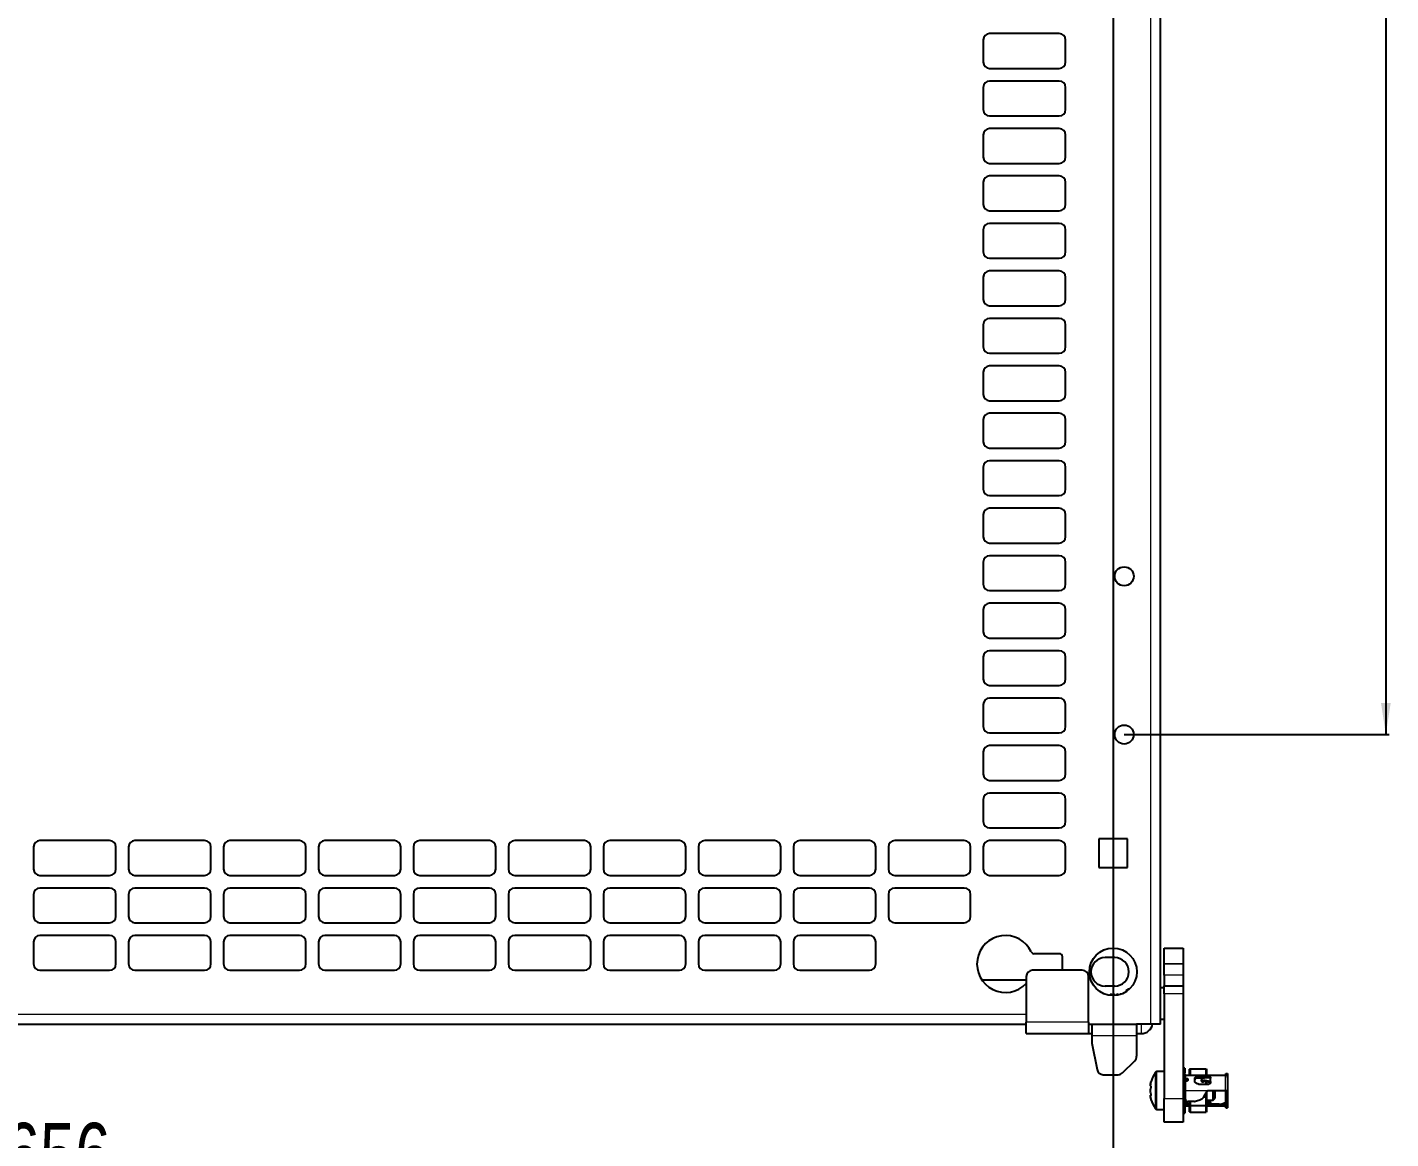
# Model space of a CAD drawing. Header units: millimetres. Extents: x -827 to 1057, y -90 to 1990.
# Drawn here: x -394 to 36.6, y 93.7 to 445 of the extents above; entities that cross this region are included whole.
import ezdxf

# ---------------------------------------------------------------- set-up
doc = ezdxf.new("R2010")
doc.units = ezdxf.units.MM
doc.layers.add('FORMAT', color=7, linetype='Continuous')
doc.styles.add('SLDTEXTSTYLE0', font='TXT', dxfattribs={"width": 0.75})
doc.dimstyles.new('SLDDIMSTYLE0', dxfattribs={"dimtxt": 20, "dimasz": 10, "dimexe": 0, "dimexo": 0.0625, "dimgap": 5, "dimtad": 2, "dimdec": 1, "dimrnd": 1e-09, "dimzin": 12, "dimdsep": 46, "dimtxsty": 'SLDTEXTSTYLE0', "dimsah": 1, "dimcen": 0.09, "dimadec": 0, "dimazin": 3, "dimtfac": 1, "dimtofl": 0, "dimtmove": 0, "dimatfit": 3, "dimfxl": 0, "dimfrac": 2, "dimtolj": 1, "dimtzin": 12, "dimarcsym": 0})

# ---------------------------------------------------------------- blocks, each defined once
blk = doc.blocks.new('_D_2')
at = {"layer": 'FORMAT'}
for p, q in [((-47.54, 1721.47), (36.1, 1721.47)), ((35.1, 1721.47), (35.1, 221.47)), ((-47.54, 221.47), (36.1, 221.47))]:
    blk.add_line(p, q, dxfattribs=at)
for points in [[(35.1, 1721.47), (33.57, 1711.47), (36.64, 1711.47)], [(35.1, 221.47), (36.64, 231.47), (33.57, 231.47)]]:
    blk.add_solid(points, dxfattribs=at)
at = {"layer": 'FORMAT', "insert": (9.32, 941.92), "char_height": 20, "attachment_point": 1, "rotation": 90, "style": 'SLDTEXTSTYLE0'}
blk.add_mtext('1500', dxfattribs=at)
blk = doc.blocks.new('_D_4')
at = {"layer": 'FORMAT'}
for p, q in [((-707.05, 971.46), (-707.05, 71.97)), ((-51.05, 971.46), (-51.05, 71.97)), ((-707.05, 72.97), (-51.05, 72.97))]:
    blk.add_line(p, q, dxfattribs=at)
for points in [[(-707.05, 72.97), (-697.05, 71.43), (-697.05, 74.51)], [(-51.05, 72.97), (-61.05, 74.51), (-61.05, 71.43)]]:
    blk.add_solid(points, dxfattribs=at)
at = {"layer": 'FORMAT', "insert": (-401.21, 98.75), "char_height": 20, "attachment_point": 1, "style": 'SLDTEXTSTYLE0'}
blk.add_mtext('656', dxfattribs=at)

msp = doc.modelspace()

# ---------------------------------------------------------------- linework, layer by layer
at = {"color": 8, "linetype": 'Continuous', "lineweight": 18}
for p, q in [((-39.15, 129.97), (-39.15, 1812.97)), ((-34.9, 148.97), (-28.9, 148.97)), ((-28.9, 148.97), (-34.9, 148.97)), ((-28.9, 145.43), (-34.9, 145.43)), ((-28.9, 139.58), (-34.9, 139.58)), ((-679.1, 133.06), (-78.5, 133.06)), ((-58.8, 130.57), (-78.5, 130.57)), ((-42.15, 129.97), (-42.15, 126.97)), ((-57.8, 126.37), (-43.65, 126.37)), ((-37.66, 103.2), (-37.66, 114.74)), ((-37.22, 102.97), (-37.22, 114.97)), ((-28.2, 113.82), (-28.2, 112.82)), ((-27.95, 112.42), (-27.95, 112.82)), ((-24.1, 113.37), (-24.1, 112.91)), ((-20.8, 112.91), (-20.8, 113.37)), ((-15.6, 108.97), (-15.6, 113.82)), ((-28.2, 111.92), (-28.2, 108.97)), ((-28.2, 108.97), (-21.2, 108.97)), ((-15.6, 105.03), (-15.6, 108.97)), ((-34.9, 106.47), (-28.9, 106.47)), ((-28.2, 105.52), (-28.2, 104.62))]:
    msp.add_line(p, q, dxfattribs=at)
at = {"color": 7, "linetype": 'Continuous', "lineweight": 25}
for p, q in [((-36.05, 129.97), (-36.05, 1812.97)), ((-92.05, 440.97), (-92.05, 433.97)), ((-68.05, 442.97), (-90.05, 442.97)), ((-66.05, 433.97), (-66.05, 440.97)), ((-90.05, 431.97), (-68.05, 431.97)), ((-68.05, 427.97), (-90.05, 427.97)), ((-92.05, 425.97), (-92.05, 418.97)), ((-66.05, 418.97), (-66.05, 425.97)), ((-90.05, 416.97), (-68.05, 416.97)), ((-92.05, 410.97), (-92.05, 403.97)), ((-68.05, 412.97), (-90.05, 412.97)), ((-66.05, 403.97), (-66.05, 410.97)), ((-90.05, 401.97), (-68.05, 401.97)), ((-68.05, 397.97), (-90.05, 397.97)), ((-92.05, 395.97), (-92.05, 388.97)), ((-66.05, 388.97), (-66.05, 395.97)), ((-90.05, 386.97), (-68.05, 386.97)), ((-92.05, 380.97), (-92.05, 373.97)), ((-68.05, 382.97), (-90.05, 382.97)), ((-66.05, 373.97), (-66.05, 380.97)), ((-90.05, 371.97), (-68.05, 371.97)), ((-68.05, 367.97), (-90.05, 367.97)), ((-92.05, 365.97), (-92.05, 358.97)), ((-66.05, 358.97), (-66.05, 365.97)), ((-90.05, 356.97), (-68.05, 356.97)), ((-92.05, 350.97), (-92.05, 343.97)), ((-68.05, 352.97), (-90.05, 352.97)), ((-66.05, 343.97), (-66.05, 350.97)), ((-90.05, 341.97), (-68.05, 341.97)), ((-92.05, 335.97), (-92.05, 328.97)), ((-68.05, 337.97), (-90.05, 337.97)), ((-66.05, 328.97), (-66.05, 335.97)), ((-90.05, 326.97), (-68.05, 326.97)), ((-92.05, 320.97), (-92.05, 313.97)), ((-68.05, 322.97), (-90.05, 322.97)), ((-66.05, 313.97), (-66.05, 320.97)), ((-90.05, 311.97), (-68.05, 311.97)), ((-92.05, 305.97), (-92.05, 298.97)), ((-68.05, 307.97), (-90.05, 307.97)), ((-66.05, 298.97), (-66.05, 305.97)), ((-90.05, 296.97), (-68.05, 296.97)), ((-68.05, 292.97), (-90.05, 292.97)), ((-92.05, 290.97), (-92.05, 283.97)), ((-66.05, 283.97), (-66.05, 290.97)), ((-90.05, 281.97), (-68.05, 281.97)), ((-92.05, 275.97), (-92.05, 268.97)), ((-68.05, 277.97), (-90.05, 277.97)), ((-66.05, 268.97), (-66.05, 275.97)), ((-90.05, 266.97), (-68.05, 266.97)), ((-68.05, 262.97), (-90.05, 262.97)), ((-92.05, 260.97), (-92.05, 253.97)), ((-66.05, 253.97), (-66.05, 260.97)), ((-90.05, 251.97), (-68.05, 251.97)), ((-92.05, 245.97), (-92.05, 238.97)), ((-68.05, 247.97), (-90.05, 247.97)), ((-66.05, 238.97), (-66.05, 245.97)), ((-90.05, 236.97), (-68.05, 236.97)), ((-68.05, 232.97), (-90.05, 232.97)), ((-92.05, 230.97), (-92.05, 223.97)), ((-66.05, 223.97), (-66.05, 230.97)), ((-90.05, 221.97), (-68.05, 221.97)), ((-92.05, 215.97), (-92.05, 208.97)), ((-68.05, 217.97), (-90.05, 217.97)), ((-66.05, 208.97), (-66.05, 215.97)), ((-90.05, 206.97), (-68.05, 206.97)), ((-68.05, 202.97), (-90.05, 202.97)), ((-92.05, 200.97), (-92.05, 193.97)), ((-66.05, 193.97), (-66.05, 200.97)), ((-90.05, 191.97), (-68.05, 191.97)), ((-392.05, 185.97), (-392.05, 178.97)), ((-368.05, 187.97), (-390.05, 187.97)), ((-366.05, 178.97), (-366.05, 185.97)), ((-362.05, 185.97), (-362.05, 178.97)), ((-338.05, 187.97), (-360.05, 187.97)), ((-336.05, 178.97), (-336.05, 185.97)), ((-332.05, 185.97), (-332.05, 178.97)), ((-308.05, 187.97), (-330.05, 187.97)), ((-306.05, 178.97), (-306.05, 185.97)), ((-302.05, 185.97), (-302.05, 178.97)), ((-278.05, 187.97), (-300.05, 187.97)), ((-276.05, 178.97), (-276.05, 185.97)), ((-272.05, 185.97), (-272.05, 178.97)), ((-248.05, 187.97), (-270.05, 187.97)), ((-246.05, 178.97), (-246.05, 185.97)), ((-242.05, 185.97), (-242.05, 178.97)), ((-218.05, 187.97), (-240.05, 187.97)), ((-216.05, 178.97), (-216.05, 185.97)), ((-212.05, 185.97), (-212.05, 178.97)), ((-188.05, 187.97), (-210.05, 187.97)), ((-186.05, 178.97), (-186.05, 185.97)), ((-182.05, 185.97), (-182.05, 178.97)), ((-158.05, 187.97), (-180.05, 187.97)), ((-156.05, 178.97), (-156.05, 185.97)), ((-152.05, 185.97), (-152.05, 178.97)), ((-128.05, 187.97), (-150.05, 187.97)), ((-126.05, 178.97), (-126.05, 185.97)), ((-122.05, 185.97), (-122.05, 178.97)), ((-98.05, 187.97), (-120.05, 187.97)), ((-96.05, 178.97), (-96.05, 185.97)), ((-92.05, 185.97), (-92.05, 178.97)), ((-68.05, 187.97), (-90.05, 187.97)), ((-66.05, 178.97), (-66.05, 185.97)), ((-55.55, 188.47), (-55.55, 179.47)), ((-46.55, 188.47), (-55.55, 188.47)), ((-46.55, 179.47), (-46.55, 188.47)), ((-390.05, 176.97), (-368.05, 176.97)), ((-360.05, 176.97), (-338.05, 176.97)), ((-330.05, 176.97), (-308.05, 176.97)), ((-300.05, 176.97), (-278.05, 176.97)), ((-270.05, 176.97), (-248.05, 176.97)), ((-240.05, 176.97), (-218.05, 176.97)), ((-210.05, 176.97), (-188.05, 176.97)), ((-180.05, 176.97), (-158.05, 176.97)), ((-150.05, 176.97), (-128.05, 176.97)), ((-120.05, 176.97), (-98.05, 176.97)), ((-90.05, 176.97), (-68.05, 176.97)), ((-55.55, 179.47), (-46.55, 179.47)), ((-368.05, 172.97), (-390.05, 172.97)), ((-338.05, 172.97), (-360.05, 172.97)), ((-308.05, 172.97), (-330.05, 172.97)), ((-278.05, 172.97), (-300.05, 172.97)), ((-248.05, 172.97), (-270.05, 172.97)), ((-218.05, 172.97), (-240.05, 172.97)), ((-188.05, 172.97), (-210.05, 172.97)), ((-158.05, 172.97), (-180.05, 172.97)), ((-128.05, 172.97), (-150.05, 172.97)), ((-98.05, 172.97), (-120.05, 172.97)), ((-392.05, 170.97), (-392.05, 163.97)), ((-366.05, 163.97), (-366.05, 170.97)), ((-362.05, 170.97), (-362.05, 163.97)), ((-336.05, 163.97), (-336.05, 170.97)), ((-332.05, 170.97), (-332.05, 163.97)), ((-306.05, 163.97), (-306.05, 170.97)), ((-302.05, 170.97), (-302.05, 163.97)), ((-276.05, 163.97), (-276.05, 170.97)), ((-272.05, 170.97), (-272.05, 163.97)), ((-246.05, 163.97), (-246.05, 170.97)), ((-242.05, 170.97), (-242.05, 163.97)), ((-216.05, 163.97), (-216.05, 170.97)), ((-212.05, 170.97), (-212.05, 163.97)), ((-186.05, 163.97), (-186.05, 170.97)), ((-182.05, 170.97), (-182.05, 163.97)), ((-156.05, 163.97), (-156.05, 170.97)), ((-152.05, 170.97), (-152.05, 163.97)), ((-126.05, 163.97), (-126.05, 170.97)), ((-122.05, 170.97), (-122.05, 163.97)), ((-96.05, 163.97), (-96.05, 170.97)), ((-390.05, 161.97), (-368.05, 161.97)), ((-360.05, 161.97), (-338.05, 161.97)), ((-330.05, 161.97), (-308.05, 161.97)), ((-300.05, 161.97), (-278.05, 161.97)), ((-270.05, 161.97), (-248.05, 161.97)), ((-240.05, 161.97), (-218.05, 161.97)), ((-210.05, 161.97), (-188.05, 161.97)), ((-180.05, 161.97), (-158.05, 161.97)), ((-150.05, 161.97), (-128.05, 161.97)), ((-120.05, 161.97), (-98.05, 161.97)), ((-392.05, 155.97), (-392.05, 148.97)), ((-368.05, 157.97), (-390.05, 157.97)), ((-366.05, 148.97), (-366.05, 155.97)), ((-362.05, 155.97), (-362.05, 148.97)), ((-338.05, 157.97), (-360.05, 157.97)), ((-336.05, 148.97), (-336.05, 155.97)), ((-332.05, 155.97), (-332.05, 148.97)), ((-308.05, 157.97), (-330.05, 157.97)), ((-306.05, 148.97), (-306.05, 155.97)), ((-302.05, 155.97), (-302.05, 148.97)), ((-278.05, 157.97), (-300.05, 157.97)), ((-276.05, 148.97), (-276.05, 155.97)), ((-272.05, 155.97), (-272.05, 148.97)), ((-248.05, 157.97), (-270.05, 157.97)), ((-246.05, 148.97), (-246.05, 155.97)), ((-242.05, 155.97), (-242.05, 148.97)), ((-218.05, 157.97), (-240.05, 157.97)), ((-216.05, 148.97), (-216.05, 155.97)), ((-212.05, 155.97), (-212.05, 148.97)), ((-188.05, 157.97), (-210.05, 157.97)), ((-186.05, 148.97), (-186.05, 155.97)), ((-182.05, 155.97), (-182.05, 148.97)), ((-158.05, 157.97), (-180.05, 157.97)), ((-156.05, 148.97), (-156.05, 155.97)), ((-152.05, 155.97), (-152.05, 148.97)), ((-128.05, 157.97), (-150.05, 157.97)), ((-126.05, 148.97), (-126.05, 155.97)), ((-68.05, 152.21), (-75.99, 152.21)), ((-67.05, 146.97), (-67.05, 151.21)), ((-50.55, 150.97), (-53.55, 150.97)), ((-34.9, 153.97), (-28.9, 153.97)), ((-34.9, 148.97), (-34.9, 153.97)), ((-28.9, 153.97), (-28.9, 148.97)), ((-390.05, 146.97), (-368.05, 146.97)), ((-360.05, 146.97), (-338.05, 146.97)), ((-330.05, 146.97), (-308.05, 146.97)), ((-300.05, 146.97), (-278.05, 146.97)), ((-270.05, 146.97), (-248.05, 146.97)), ((-240.05, 146.97), (-218.05, 146.97)), ((-210.05, 146.97), (-188.05, 146.97)), ((-180.05, 146.97), (-158.05, 146.97)), ((-150.05, 146.97), (-128.05, 146.97)), ((-60.8, 146.97), (-76.5, 146.97)), ((-34.9, 145.43), (-34.9, 148.97)), ((-34.9, 148.97), (-34.9, 148.97)), ((-28.9, 148.97), (-28.9, 145.43)), ((-28.9, 148.97), (-28.9, 148.97)), ((-92.53, 143.96), (-78.5, 143.96)), ((-78.5, 144.97), (-78.5, 130.57)), ((-58.8, 130.57), (-58.8, 144.97)), ((-34.9, 145.43), (-34.9, 142.08)), ((-28.9, 145.43), (-28.9, 142.08)), ((-50.55, 141.97), (-53.55, 141.97)), ((-51.8, 139.47), (-52.05, 139.22)), ((-52.05, 139.22), (-52.05, 139.04)), ((-51.68, 139.47), (-51.8, 139.47)), ((-51.8, 139.47), (-51.8, 139.01)), ((-51.33, 138.98), (-51.68, 139.47)), ((-51.68, 139.47), (-51.68, 139)), ((-50.81, 139.47), (-51.16, 138.97)), ((-50.68, 139.47), (-50.81, 139.47)), ((-50.81, 139.47), (-50.81, 138.98)), ((-50.35, 139), (-50.68, 139.47)), ((-50.68, 139.47), (-50.68, 138.98)), ((-49.81, 139.47), (-50.12, 139.03)), ((-49.68, 139.47), (-49.81, 139.47)), ((-49.81, 139.47), (-49.81, 139.07)), ((-49.45, 139.14), (-49.68, 139.47)), ((-49.68, 139.47), (-49.68, 139.1)), ((-48.81, 139.47), (-48.96, 139.27)), ((-48.68, 139.47), (-48.81, 139.47)), ((-48.81, 139.47), (-48.81, 139.31)), ((-48.61, 139.38), (-48.68, 139.47)), ((-48.68, 139.47), (-48.68, 139.36)), ((-46.18, 140.97), (-47.05, 140.47)), ((-47.05, 140.47), (-47.05, 140.13)), ((-45.95, 140.97), (-46.18, 140.97)), ((-46.18, 140.97), (-46.18, 140.76)), ((-34.9, 141.47), (-36.05, 141.47)), ((-34.9, 142.08), (-28.9, 142.08)), ((-34.9, 139.58), (-34.9, 142.08)), ((-34.9, 139.58), (-34.9, 106.47)), ((-28.9, 142.08), (-28.9, 139.58)), ((-28.9, 139.58), (-28.9, 106.47)), ((-679.1, 129.96), (-78.5, 129.96)), ((-78.5, 126.97), (-78.5, 130.57)), ((-58.8, 130.57), (-58.8, 126.97)), ((-58.8, 129.97), (-57.8, 129.97)), ((-57.8, 129.97), (-57.8, 126.37)), ((-57.8, 129.97), (-43.65, 129.97)), ((-39.15, 129.97), (-43.65, 129.97)), ((-43.65, 129.97), (-43.65, 126.37)), ((-36.05, 129.97), (-39.15, 129.97)), ((-36.05, 131.47), (-34.9, 131.47)), ((-78.5, 126.97), (-58.8, 126.97)), ((-58.8, 126.97), (-57.8, 126.97)), ((-57.8, 126.37), (-57.8, 123.97)), ((-43.65, 126.97), (-42.15, 126.97)), ((-43.65, 126.37), (-43.65, 119.8)), ((-57.8, 123.97), (-56.12, 115.58)), ((-48.06, 114.56), (-44.23, 118.39)), ((-54.16, 113.97), (-49.47, 113.97)), ((-34.9, 114.97), (-37.22, 114.97)), ((-28.4, 116.07), (-28.9, 116.07)), ((-28.9, 114.6), (-28.4, 114.6)), ((-28.9, 113.29), (-28.4, 113.29)), ((-28.4, 116.07), (-28.4, 114.6)), ((-28.4, 113.29), (-28.4, 114.6)), ((-28.4, 113.29), (-28.4, 108.97)), ((-28.2, 113.82), (-17.6, 113.82)), ((-27.95, 112.82), (-28.2, 112.82)), ((-27.95, 112.42), (-28.2, 112.42)), ((-28.1, 111.92), (-28.1, 112.42)), ((-27.4, 112.46), (-27.4, 112.34)), ((-26.9, 115.69), (-26.7, 115.82)), ((-26.9, 113.82), (-26.9, 115.69)), ((-26.7, 115.82), (-26.7, 113.82)), ((-26.7, 115.82), (-21.61, 115.82)), ((-25.3, 112.72), (-25.3, 112.05)), ((-24.1, 113.37), (-20.8, 113.37)), ((-22.38, 112.91), (-24.1, 112.91)), ((-23.22, 112.16), (-23.22, 112.19)), ((-23.18, 112.03), (-22.95, 111.73)), ((-21.61, 113.82), (-21.61, 115.82)), ((-21.61, 115.82), (-21.5, 115.59)), ((-21.5, 115.59), (-21.5, 113.82)), ((-20.3, 113.13), (-20.3, 112.92)), ((-20.3, 111.79), (-20.3, 112.92)), ((-17.6, 113.82), (-15.6, 113.82)), ((-15.4, 114.4), (-14.9, 114.4)), ((-15.4, 113.79), (-15.4, 114.4)), ((-14.9, 114.4), (-14.9, 113.12)), ((-14.9, 113.12), (-14.9, 108.97)), ((-28.4, 108.97), (-28.9, 108.97)), ((-28.4, 108.97), (-28.2, 108.97)), ((-28.1, 111.97), (-28.35, 111.97)), ((-27.95, 111.92), (-28.2, 111.92)), ((-28.2, 106.22), (-28.2, 108.97)), ((-24.1, 111.02), (-20.8, 111.02)), ((-22.35, 106.97), (-21.2, 108.97)), ((-21.61, 111.02), (-21.61, 111.79)), ((-21.61, 106.97), (-21.61, 108.25)), ((-21.5, 111.75), (-21.5, 111.02)), ((-21.5, 108.45), (-21.5, 106.97)), ((-21.2, 108.97), (-15.6, 108.97)), ((-20.3, 111.79), (-20.3, 111.46)), ((-19.4, 108.84), (-19.4, 108.97)), ((-19.4, 105.97), (-19.4, 108.84)), ((-18.9, 108.97), (-18.9, 106.47)), ((-15.6, 108.97), (-14.9, 108.97)), ((-15.4, 108.84), (-15.4, 108.97)), ((-15.4, 108.84), (-14.9, 108.84)), ((-15.4, 107.15), (-15.4, 108.84)), ((-14.9, 108.97), (-14.9, 108.84)), ((-14.9, 108.84), (-14.9, 107.15)), ((-39.11, 107.44), (-39.25, 107.44)), ((-34.9, 98.97), (-34.9, 106.47)), ((-28.9, 107.67), (-28.4, 107.67)), ((-28.4, 107.13), (-28.9, 107.13)), ((-28.9, 106.47), (-28.9, 98.97)), ((-28.4, 107.67), (-28.4, 107.13)), ((-28.4, 107.53), (-28.2, 107.52)), ((-28.4, 107.13), (-28.4, 101.87)), ((-28.4, 105.97), (-28.15, 105.97)), ((-28.1, 105.52), (-28.2, 105.52)), ((-26.9, 104.62), (-28.2, 104.62)), ((-28.2, 104.12), (-26.9, 104.12)), ((-28.1, 104.82), (-28.1, 105.85)), ((-28.1, 104.82), (-26.9, 104.82)), ((-25.29, 105.47), (-27.45, 105.47)), ((-26.9, 104.29), (-26.9, 105.47)), ((-26.9, 102.26), (-26.9, 104.29)), ((-26.7, 104.28), (-26.9, 104.29)), ((-26.7, 105.47), (-26.7, 104.28)), ((-26.7, 104.28), (-26.7, 102.13)), ((-26.7, 104.28), (-21.61, 104.28)), ((-22.35, 106.97), (-21.61, 106.97)), ((-21.61, 104.28), (-21.61, 106.97)), ((-21.5, 106.97), (-21.61, 106.97)), ((-21.5, 104.31), (-21.61, 104.28)), ((-21.61, 102.13), (-21.61, 104.28)), ((-21.5, 106.97), (-21.5, 104.31)), ((-21.5, 105.97), (-19.4, 105.97)), ((-20.3, 105.43), (-21.5, 105.31)), ((-20.8, 105.03), (-21.5, 105.03)), ((-17.6, 104.62), (-21.5, 104.62)), ((-21.5, 104.31), (-21.5, 102.36)), ((-21.5, 104.12), (-17.6, 104.12)), ((-20.3, 105.43), (-20.3, 105.97)), ((-20.3, 105.27), (-20.3, 105.43)), ((-19.4, 105.97), (-18.9, 106.47)), ((-17.6, 104.62), (-17.6, 104.12)), ((-17.6, 104.12), (-15.6, 104.12)), ((-16.1, 105.03), (-16.1, 104.58)), ((-15.6, 105.03), (-16.1, 105.03)), ((-16.1, 104.58), (-15.6, 104.58)), ((-15.6, 104.58), (-15.6, 105.03)), ((-15.4, 107.15), (-14.9, 107.15)), ((-15.4, 103.54), (-15.4, 107.15)), ((-15.4, 103.54), (-14.9, 103.54)), ((-14.9, 107.15), (-14.9, 103.54)), ((-37.22, 102.97), (-34.9, 102.97)), ((-28.9, 101.87), (-28.4, 101.87)), ((-26.7, 102.13), (-26.9, 102.26)), ((-26.7, 102.13), (-21.61, 102.13)), ((-21.5, 102.36), (-21.61, 102.13)), ((-28.9, 98.97), (-34.9, 98.97))]:
    msp.add_line(p, q, dxfattribs=at)
at = {"color": 7, "linetype": 'Continuous', "lineweight": 25, "flags": 128}
for points in [[(-28.4, 112.45), (-28.33, 112.43), (-28.2, 112.42)], [(-28.4, 112.05), (-28.39, 112.02), (-28.38, 112), (-28.36, 111.98), (-28.34, 111.96), (-28.31, 111.95), (-28.27, 111.93), (-28.23, 111.93), (-28.2, 111.92)], [(-28.1, 112.1), (-28.14, 112.01), (-28.15, 111.97)], [(-39.13, 111.66), (-39.19, 111.41), (-39.31, 110.89)], [(-39.31, 107.06), (-39.2, 106.54), (-39.09, 106.15)], [(-28.4, 105.5), (-28.33, 105.51), (-28.2, 105.52)], [(-28.4, 104.59), (-28.33, 104.61), (-28.2, 104.62)], [(-15.6, 104.12), (-15.46, 104.14), (-15.4, 104.15)]]:
    msp.add_lwpolyline(points, dxfattribs=at)
at = {"color": 7, "linetype": 'Continuous', "lineweight": 25}
for centre, radius in [((-47.55, 271.47), 3), ((-47.55, 221.47), 3), ((-51.05, 146.47), 7.5)]:
    msp.add_circle(centre, radius, dxfattribs=at)
for centre, radius, start, end in [((-90.05, 440.97), 2, 90, 180), ((-68.05, 440.97), 2, 0, 90), ((-90.05, 433.97), 2, 180, 270), ((-68.05, 433.97), 2, 270, 0), ((-90.05, 425.97), 2, 90, 180), ((-68.05, 425.97), 2, 0, 90), ((-90.05, 418.97), 2, 180, 270), ((-68.05, 418.97), 2, 270, 0), ((-90.05, 410.97), 2, 90, 180), ((-68.05, 410.97), 2, 0, 90), ((-90.05, 403.97), 2, 180, 270), ((-68.05, 403.97), 2, 270, 0), ((-90.05, 395.97), 2, 90, 180), ((-68.05, 395.97), 2, 0, 90), ((-90.05, 388.97), 2, 180, 270), ((-68.05, 388.97), 2, 270, 0), ((-90.05, 380.97), 2, 90, 180), ((-68.05, 380.97), 2, 0, 90), ((-90.05, 373.97), 2, 180, 270), ((-68.05, 373.97), 2, 270, 0), ((-90.05, 365.97), 2, 90, 180), ((-68.05, 365.97), 2, 0, 90), ((-90.05, 358.97), 2, 180, 270), ((-68.05, 358.97), 2, 270, 0), ((-90.05, 350.97), 2, 90, 180), ((-68.05, 350.97), 2, 0, 90), ((-90.05, 343.97), 2, 180, 270), ((-68.05, 343.97), 2, 270, 0), ((-90.05, 335.97), 2, 90, 180), ((-68.05, 335.97), 2, 0, 90), ((-90.05, 328.97), 2, 180, 270), ((-68.05, 328.97), 2, 270, 0), ((-90.05, 320.97), 2, 90, 180), ((-68.05, 320.97), 2, 0, 90), ((-90.05, 313.97), 2, 180, 270), ((-68.05, 313.97), 2, 270, 0), ((-90.05, 305.97), 2, 90, 180), ((-68.05, 305.97), 2, 0, 90), ((-90.05, 298.97), 2, 180, 270), ((-68.05, 298.97), 2, 270, 0), ((-90.05, 290.97), 2, 90, 180), ((-68.05, 290.97), 2, 0, 90), ((-90.05, 283.97), 2, 180, 270), ((-68.05, 283.97), 2, 270, 0), ((-90.05, 275.97), 2, 90, 180), ((-68.05, 275.97), 2, 0, 90), ((-90.05, 268.97), 2, 180, 270), ((-68.05, 268.97), 2, 270, 0), ((-90.05, 260.97), 2, 90, 180), ((-68.05, 260.97), 2, 0, 90), ((-90.05, 253.97), 2, 180, 270), ((-68.05, 253.97), 2, 270, 0), ((-90.05, 245.97), 2, 90, 180), ((-68.05, 245.97), 2, 0, 90), ((-90.05, 238.97), 2, 180, 270), ((-68.05, 238.97), 2, 270, 0), ((-90.05, 230.97), 2, 90, 180), ((-68.05, 230.97), 2, 0, 90), ((-90.05, 223.97), 2, 180, 270), ((-68.05, 223.97), 2, 270, 0), ((-90.05, 215.97), 2, 90, 180), ((-68.05, 215.97), 2, 0, 90), ((-90.05, 208.97), 2, 180, 270), ((-68.05, 208.97), 2, 270, 0), ((-90.05, 200.97), 2, 90, 180), ((-68.05, 200.97), 2, 0, 90), ((-90.05, 193.97), 2, 180, 270), ((-68.05, 193.97), 2, 270, 0), ((-390.05, 185.97), 2, 90, 180), ((-368.05, 185.97), 2, 0, 90), ((-360.05, 185.97), 2, 90, 180), ((-338.05, 185.97), 2, 0, 90), ((-330.05, 185.97), 2, 90, 180), ((-308.05, 185.97), 2, 0, 90), ((-300.05, 185.97), 2, 90, 180), ((-278.05, 185.97), 2, 0, 90), ((-270.05, 185.97), 2, 90, 180), ((-248.05, 185.97), 2, 0, 90), ((-240.05, 185.97), 2, 90, 180), ((-218.05, 185.97), 2, 0, 90), ((-210.05, 185.97), 2, 90, 180), ((-188.05, 185.97), 2, 0, 90), ((-180.05, 185.97), 2, 90, 180), ((-158.05, 185.97), 2, 0, 90), ((-150.05, 185.97), 2, 90, 180), ((-128.05, 185.97), 2, 0, 90), ((-120.05, 185.97), 2, 90, 180), ((-98.05, 185.97), 2, 0, 90), ((-90.05, 185.97), 2, 90, 180), ((-68.05, 185.97), 2, 0, 90), ((-390.05, 178.97), 2, 180, 270), ((-368.05, 178.97), 2, 270, 0), ((-360.05, 178.97), 2, 180, 270), ((-338.05, 178.97), 2, 270, 0), ((-330.05, 178.97), 2, 180, 270), ((-308.05, 178.97), 2, 270, 0), ((-300.05, 178.97), 2, 180, 270), ((-278.05, 178.97), 2, 270, 0), ((-270.05, 178.97), 2, 180, 270), ((-248.05, 178.97), 2, 270, 0), ((-240.05, 178.97), 2, 180, 270), ((-218.05, 178.97), 2, 270, 0), ((-210.05, 178.97), 2, 180, 270), ((-188.05, 178.97), 2, 270, 0), ((-180.05, 178.97), 2, 180, 270), ((-158.05, 178.97), 2, 270, 0), ((-150.05, 178.97), 2, 180, 270), ((-128.05, 178.97), 2, 270, 0), ((-120.05, 178.97), 2, 180, 270), ((-98.05, 178.97), 2, 270, 0), ((-90.05, 178.97), 2, 180, 270), ((-68.05, 178.97), 2, 270, 0), ((-390.05, 170.97), 2, 90, 180), ((-368.05, 170.97), 2, 0, 90), ((-360.05, 170.97), 2, 90, 180), ((-338.05, 170.97), 2, 0, 90), ((-330.05, 170.97), 2, 90, 180), ((-308.05, 170.97), 2, 0, 90), ((-300.05, 170.97), 2, 90, 180), ((-278.05, 170.97), 2, 0, 90), ((-270.05, 170.97), 2, 90, 180), ((-248.05, 170.97), 2, 0, 90), ((-240.05, 170.97), 2, 90, 180), ((-218.05, 170.97), 2, 0, 90), ((-210.05, 170.97), 2, 90, 180), ((-188.05, 170.97), 2, 0, 90), ((-180.05, 170.97), 2, 90, 180), ((-158.05, 170.97), 2, 0, 90), ((-150.05, 170.97), 2, 90, 180), ((-128.05, 170.97), 2, 0, 90), ((-120.05, 170.97), 2, 90, 180), ((-98.05, 170.97), 2, 0, 90), ((-390.05, 163.97), 2, 180, 270), ((-368.05, 163.97), 2, 270, 0), ((-360.05, 163.97), 2, 180, 270), ((-338.05, 163.97), 2, 270, 0), ((-330.05, 163.97), 2, 180, 270), ((-308.05, 163.97), 2, 270, 0), ((-300.05, 163.97), 2, 180, 270), ((-278.05, 163.97), 2, 270, 0), ((-270.05, 163.97), 2, 180, 270), ((-248.05, 163.97), 2, 270, 0), ((-240.05, 163.97), 2, 180, 270), ((-218.05, 163.97), 2, 270, 0), ((-210.05, 163.97), 2, 180, 270), ((-188.05, 163.97), 2, 270, 0), ((-180.05, 163.97), 2, 180, 270), ((-158.05, 163.97), 2, 270, 0), ((-150.05, 163.97), 2, 180, 270), ((-128.05, 163.97), 2, 270, 0), ((-120.05, 163.97), 2, 180, 270), ((-98.05, 163.97), 2, 270, 0), ((-390.05, 155.97), 2, 90, 180), ((-368.05, 155.97), 2, 0, 90), ((-360.05, 155.97), 2, 90, 180), ((-338.05, 155.97), 2, 0, 90), ((-330.05, 155.97), 2, 90, 180), ((-308.05, 155.97), 2, 0, 90), ((-300.05, 155.97), 2, 90, 180), ((-278.05, 155.97), 2, 0, 90), ((-270.05, 155.97), 2, 90, 180), ((-248.05, 155.97), 2, 0, 90), ((-240.05, 155.97), 2, 90, 180), ((-218.05, 155.97), 2, 0, 90), ((-210.05, 155.97), 2, 90, 180), ((-188.05, 155.97), 2, 0, 90), ((-180.05, 155.97), 2, 90, 180), ((-158.05, 155.97), 2, 0, 90), ((-150.05, 155.97), 2, 90, 180), ((-128.05, 155.97), 2, 0, 90), ((-85.05, 148.96), 9, 25.1507, 316.7004), ((-75.99, 153.21), 1, 205.1507, 270), ((-68.05, 151.21), 1, 0, 90), ((-53.55, 146.47), 4.5, 90, 270), ((-50.55, 146.47), 4.5, 270, 90), ((-390.05, 148.97), 2, 180, 270), ((-368.05, 148.97), 2, 270, 0), ((-360.05, 148.97), 2, 180, 270), ((-338.05, 148.97), 2, 270, 0), ((-330.05, 148.97), 2, 180, 270), ((-308.05, 148.97), 2, 270, 0), ((-300.05, 148.97), 2, 180, 270), ((-278.05, 148.97), 2, 270, 0), ((-270.05, 148.97), 2, 180, 270), ((-248.05, 148.97), 2, 270, 0), ((-240.05, 148.97), 2, 180, 270), ((-218.05, 148.97), 2, 270, 0), ((-210.05, 148.97), 2, 180, 270), ((-188.05, 148.97), 2, 270, 0), ((-180.05, 148.97), 2, 180, 270), ((-158.05, 148.97), 2, 270, 0), ((-150.05, 148.97), 2, 180, 270), ((-128.05, 148.97), 2, 270, 0), ((-76.5, 144.97), 2, 90, 180), ((-60.8, 144.97), 2, 0, 90), ((-42.15, 130.57), 3.6, 270, 350.4059), ((-45.65, 119.8), 2, 315, 360), ((-54.16, 115.97), 2, 191.3099, 270), ((-49.47, 115.97), 2, 270, 315), ((-29.5, 108.97), 10, 144.7485, 164.4243), ((-37.22, 114.43), 0.54, 90, 144.7485), ((-28.2, 114.02), 0.2, 180, 270), ((-28.21, 113), 0.183, 187.3339, 275.8124), ((-15.6, 113.12), 0.7, 360, 90), ((-29.5, 108.97), 10, 196.3891, 215.2515), ((-28.3, 105.89), 0.0996, 125.5332, 176.0721), ((-28.2, 103.92), 0.2, 90, 180), ((-27.45, 106.22), 0.75, 180, 270), ((-25.29, 106.22), 0.75, 270, 285.0484), ((-15.6, 104.82), 0.2, 270, 360), ((-37.22, 103.51), 0.54, 215.2515, 270)]:
    msp.add_arc(centre, radius, start, end, dxfattribs=at)
for points, knots in [([(-27.95, 112.82), (-27.88, 112.82), (-27.76, 112.81), (-27.59, 112.75), (-27.47, 112.66), (-27.4, 112.56), (-27.4, 112.49), (-27.4, 112.46)], [0, 0, 0, 0, 0.214393, 0.428789, 0.643061, 0.856854, 1, 1, 1, 1]), ([(-27.43, 112.2), (-27.46, 112.23), (-27.51, 112.3), (-27.65, 112.38), (-27.8, 112.42), (-27.9, 112.42), (-27.95, 112.42)], [0, 0, 0, 0, 0.252501, 0.531568, 0.811143, 1, 1, 1, 1]), ([(-27.4, 112.34), (-27.4, 112.3), (-27.41, 112.21), (-27.51, 112.08), (-27.65, 111.99), (-27.8, 111.93), (-27.9, 111.93), (-27.95, 111.92)], [0, 0, 0, 0, 0.214305, 0.42865, 0.642279, 0.856223, 1, 1, 1, 1]), ([(-25.3, 112.72), (-25.28, 112.81), (-25.26, 112.97), (-25.06, 113.16), (-24.76, 113.29), (-24.42, 113.36), (-24.19, 113.36), (-24.1, 113.37)], [0, 0, 0, 0, 0.212833, 0.42585, 0.635542, 0.846587, 1, 1, 1, 1]), ([(-24.1, 112.91), (-24.23, 112.91), (-24.5, 112.9), (-24.86, 112.81), (-25.13, 112.66), (-25.27, 112.46), (-25.29, 112.32), (-25.3, 112.25)], [0, 0, 0, 0, 0.212875, 0.425767, 0.637937, 0.847353, 1, 1, 1, 1]), ([(-24.1, 111.02), (-24.23, 111.03), (-24.5, 111.06), (-24.86, 111.24), (-25.13, 111.51), (-25.27, 111.79), (-25.29, 111.97), (-25.3, 112.05)], [0, 0, 0, 0, 0.213238, 0.42649, 0.63916, 0.849598, 1, 1, 1, 1]), ([(-22.82, 112.7), (-22.87, 112.68), (-22.97, 112.63), (-23.09, 112.51), (-23.18, 112.38), (-23.22, 112.27), (-23.22, 112.21), (-23.22, 112.19)], [0, 0, 0, 0, 0.225867, 0.451734, 0.677598, 0.903479, 1, 1, 1, 1]), ([(-23.22, 112.16), (-23.22, 112.13), (-23.21, 112.05), (-23.13, 111.97), (-23.02, 111.94), (-22.91, 111.94), (-22.84, 111.96), (-22.82, 111.97)], [0, 0, 0, 0, 0.225883, 0.451767, 0.67765, 0.903524, 1, 1, 1, 1]), ([(-20.3, 112.92), (-20.79, 112.98), (-21.46, 113.07), (-22.36, 112.96), (-22.66, 112.79), (-22.82, 112.7)], [0, 0, 0, 0, 0.587693, 0.790818, 1, 1, 1, 1]), ([(-20.3, 111.79), (-20.79, 111.9), (-21.46, 112.04), (-22.36, 112.15), (-22.66, 112.03), (-22.82, 111.97)], [0, 0, 0, 0, 0.587693, 0.790818, 1, 1, 1, 1]), ([(-20.8, 113.37), (-20.74, 113.37), (-20.63, 113.36), (-20.48, 113.32), (-20.36, 113.27), (-20.3, 113.2), (-20.3, 113.15), (-20.3, 113.13)], [0, 0, 0, 0, 0.214445, 0.428893, 0.643239, 0.857188, 1, 1, 1, 1]), ([(-39.13, 111.66), (-39.12, 111.69), (-39.11, 111.73), (-39.1, 111.76), (-39.1, 111.77), (-39.09, 111.77), (-39.1, 111.76), (-39.11, 111.72), (-39.16, 111.51), (-39.26, 111.11), (-39.32, 110.67), (-39.32, 110.41), (-39.26, 110.34), (-39.18, 110.35), (-39.12, 110.33), (-39.1, 110.32), (-39.1, 110.28), (-39.09, 110.26), (-39.1, 110.23), (-39.1, 110.18), (-39.15, 110), (-39.23, 109.71), (-39.3, 109.33), (-39.33, 108.91), (-39.3, 108.41), (-39.22, 108.02), (-39.14, 107.69), (-39.11, 107.57), (-39.1, 107.51), (-39.09, 107.47), (-39.1, 107.45), (-39.1, 107.43), (-39.12, 107.4), (-39.2, 107.42), (-39.28, 107.47), (-39.33, 107.37), (-39.31, 107.08), (-39.23, 106.7), (-39.16, 106.41), (-39.13, 106.31), (-39.11, 106.24), (-39.1, 106.2), (-39.1, 106.18), (-39.1, 106.18), (-39.1, 106.17)], [0, 0, 0, 0, 0.010728, 0.015224, 0.018112, 0.020571, 0.023024, 0.027377, 0.040819, 0.103498, 0.166695, 0.204011, 0.256335, 0.314494, 0.327735, 0.341099, 0.344105, 0.346621, 0.34914, 0.352978, 0.363553, 0.410702, 0.470972, 0.507237, 0.543762, 0.627026, 0.651816, 0.664256, 0.66927, 0.671997, 0.674747, 0.677852, 0.683424, 0.704689, 0.788652, 0.828321, 0.868497, 0.946466, 0.965714, 0.977954, 0.986009, 0.994111, 0.997345, 1, 1, 1, 1]), ([(-39.31, 110.89), (-39.31, 110.86), (-39.32, 110.82), (-39.32, 110.83), (-39.31, 110.83)], [0, 0, 0, 0, 0.65651, 1, 1, 1, 1]), ([(-22.94, 111.74), (-22.93, 111.72), (-22.92, 111.71), (-22.91, 111.69), (-22.9, 111.69)], [0, 0, 0, 0, 0.872289, 1, 1, 1, 1]), ([(-22.57, 111.66), (-22.62, 111.65), (-22.72, 111.63), (-22.83, 111.64), (-22.88, 111.68), (-22.9, 111.69)], [0, 0, 0, 0, 0.369126, 0.738256, 1, 1, 1, 1]), ([(-20.3, 111.5), (-20.72, 111.6), (-21.32, 111.73), (-22.13, 111.84), (-22.42, 111.72), (-22.57, 111.66)], [0, 0, 0, 0, 0.56666, 0.780905, 1, 1, 1, 1]), ([(-20.3, 111.46), (-20.3, 111.42), (-20.31, 111.32), (-20.4, 111.19), (-20.52, 111.08), (-20.66, 111.03), (-20.76, 111.02), (-20.8, 111.02)], [0, 0, 0, 0, 0.2143729, 0.4287785, 0.6425919, 0.8566662, 1, 1, 1, 1]), ([(-39.31, 107.06), (-39.31, 107.08), (-39.32, 107.12), (-39.32, 107.11), (-39.31, 107.1)], [0, 0, 0, 0, 0.429774, 1, 1, 1, 1]), ([(-28.4, 107.26), (-28.39, 107.27), (-28.39, 107.29), (-28.38, 107.31), (-28.34, 107.33), (-28.27, 107.33), (-28.22, 107.32), (-28.2, 107.32)], [0, 0, 0, 0, 0.195302, 0.377541, 0.538909, 0.761383, 1, 1, 1, 1]), ([(-28.4, 106.2), (-28.39, 106.21), (-28.39, 106.23), (-28.38, 106.25), (-28.34, 106.28), (-28.26, 106.3), (-28.21, 106.3), (-28.18, 106.31)], [0, 0, 0, 0, 0.1874623, 0.362386, 0.5172771, 0.7506419, 1, 1, 1, 1]), ([(-22.35, 106.97), (-22.52, 106.76), (-22.87, 106.31), (-23.85, 105.84), (-24.61, 105.63), (-25.1, 105.5)], [0, 0, 0, 0, 0.254027, 0.526591, 1, 1, 1, 1]), ([(-20.3, 105.27), (-20.3, 105.24), (-20.31, 105.18), (-20.4, 105.11), (-20.52, 105.06), (-20.66, 105.03), (-20.76, 105.03), (-20.8, 105.03)], [0, 0, 0, 0, 0.2142948, 0.4286301, 0.6422302, 0.856153, 1, 1, 1, 1]), ([(-17.6, 104.62), (-17.32, 104.65), (-16.81, 104.69), (-16.32, 104.93), (-16.1, 105.03)], [0, 0, 0, 0, 0.5598678, 1, 1, 1, 1]), ([(-17.6, 104.12), (-17.32, 104.16), (-16.81, 104.21), (-16.32, 104.47), (-16.1, 104.58)], [0, 0, 0, 0, 0.559911, 1, 1, 1, 1]), ([(-15.6, 104.12), (-15.6, 104.16), (-15.6, 104.21), (-15.6, 104.47), (-15.6, 104.58)], [0, 0, 0, 0, 0.559866, 1, 1, 1, 1])]:
    msp.add_open_spline(points, degree=3, knots=knots, dxfattribs=at)
at = {"color": 8, "linetype": 'Continuous', "lineweight": 18}
msp.add_open_spline([(-22.82, 111.97), (-22.78, 111.92), (-22.71, 111.84), (-22.63, 111.73), (-22.58, 111.68), (-22.57, 111.66)], degree=3, knots=[0, 0, 0, 0, 0.502362, 0.815418, 1, 1, 1, 1], dxfattribs=at)

# ---------------------------------------------------------------- dimensions: what is measured, and where the dimension line sits
at = {"layer": 'FORMAT'}
for base, p1, p2, angle, picture, middle in [((35.1, 221.47), (-47.55, 1721.47), (-47.55, 221.47), 90, '_D_2', (35.1, 971.47)), ((-51.05, 72.97), (-707.05, 971.47), (-51.05, 971.47), 0, '_D_4', (-379.05, 72.97))]:
    dim = msp.add_linear_dim(base=base, p1=p1, p2=p2, angle=angle, dimstyle='SLDDIMSTYLE0', dxfattribs=at)
    dim.commit()
    dim.dimension.update_dxf_attribs({"geometry": picture, "text_midpoint": middle, "dimtype": 160})

doc.saveas('drawing.dxf')
